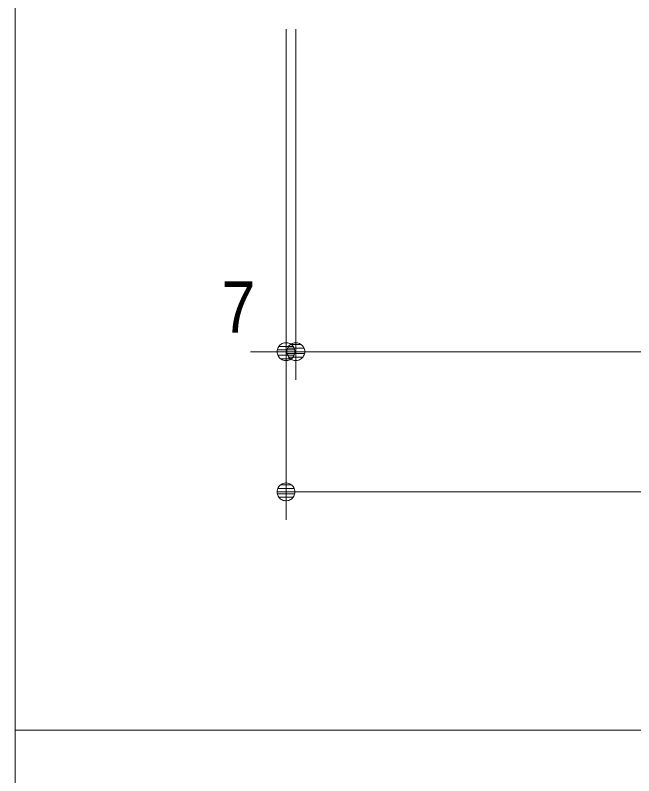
# Model space of a CAD drawing. Units: millimetres, scale not verified. Extents: x -6062 to 6062, y -3045 to 3045.
# Drawn here: x -5788 to -5347, y -2502 to -1960 of the extents above; entities that cross this region are included whole.
import ezdxf
from ezdxf.enums import TextEntityAlignment as Align

# ---------------------------------------------------------------- set-up
doc = ezdxf.new("R2010")
doc.units = ezdxf.units.MM
doc.header["$LTSCALE"] = 20
for name, color, linetype, lineweight in [('0-0_1図面枠', 7, 'Continuous', 9), ('0-2_2寸法-1', 7, 'Continuous', 9), ('0-3_0', 7, 'Continuous', 9), ('0-5_2寸法-2', 7, 'Continuous', 9)]:
    doc.layers.add(name, color=color, linetype=linetype, lineweight=lineweight)
doc.styles.add('ＭＳ Ｐゴシック', font='')
doc.styles.get('ＭＳ Ｐゴシック').set_extended_font_data('MS PGothic')

# ---------------------------------------------------------------- blocks, each defined once
blk = doc.blocks.new('グループ-2')
at = {"layer": '0-0_1図面枠'}
blk.add_line((-80000, -49400), (80000, -49400), dxfattribs=at)
blk.add_lwpolyline([(-80000, 55400), (80000, 55400), (80000, -55400), (-80000, -55400)], close=True, dxfattribs=at)
blk = doc.blocks.new('図面枠')
at = {"layer": '0-0_1図面枠'}
blk.add_blockref('グループ-2', (0, 0), dxfattribs=at)
blk = doc.blocks.new('_Dot')
at = {"layer": '0-3_0'}
for p, q in [((-10, 0), (-20, 0)), ((9.78, 2), (-9.78, 2)), ((7.99, 6), (-7.99, 6)), ((9.16, -3.98), (-9.16, -3.98)), ((6, -7.98), (-6, -7.98))]:
    blk.add_line(p, q, dxfattribs=at)
for points in [[(10, 0), (9.92, 1.25), (9.69, 2.49), (9.3, 3.68), (8.76, 4.82), (8.09, 5.88), (7.29, 6.85), (6.37, 7.71), (5.36, 8.44), (4.26, 9.05), (3.09, 9.51), (1.87, 9.82), (0.63, 9.98), (-0.63, 9.98), (-1.87, 9.82), (-3.09, 9.51), (-4.26, 9.05), (-5.36, 8.44), (-6.37, 7.71), (-7.29, 6.85), (-8.09, 5.88), (-8.76, 4.82), (-9.3, 3.68), (-9.69, 2.49), (-9.92, 1.25), (-10, 0), (0, 0)], [(-10, 0), (-9.92, -1.25), (-9.69, -2.49), (-9.3, -3.68), (-8.76, -4.82), (-8.09, -5.88), (-7.29, -6.85), (-6.37, -7.71), (-5.36, -8.44), (-4.26, -9.05), (-3.09, -9.51), (-1.87, -9.82), (-0.63, -9.98), (0.63, -9.98), (1.87, -9.82), (3.09, -9.51), (4.26, -9.05), (5.36, -8.44), (6.37, -7.71), (7.29, -6.85), (8.09, -5.88), (8.76, -4.82), (9.3, -3.68), (9.69, -2.49), (9.92, -1.25), (10, 0), (0, 0)]]:
    blk.add_lwpolyline(points, close=True, dxfattribs=at)

msp = doc.modelspace()

# ---------------------------------------------------------------- linework, layer by layer
at = {"layer": '0-2_2寸法-1'}
for p, q in [((-5587.5, -1970), (-5587.5, -2220)), ((-5574.79, -2200), (-4424.21, -2200)), ((-5594.5, -2220), (-5594.5, -2320)), ((-841.21, -2300), (-5581.79, -2300))]:
    msp.add_line(p, q, dxfattribs=at)
at = {"layer": '0-5_2寸法-2'}
for p, q in [((-5594.5, -1970), (-5594.5, -2220)), ((-5587.5, -1970), (-5587.5, -2220)), ((-5607.21, -2200), (-5619.92, -2200)), ((-5587.5, -2200), (-5594.5, -2200)), ((-5574.79, -2200), (-5562.08, -2200))]:
    msp.add_line(p, q, dxfattribs=at)

# ---------------------------------------------------------------- block references
at = {"layer": '0-0_1図面枠', "xscale": 0.05, "yscale": 0.05}
msp.add_blockref('図面枠', (-1787.5, 0), dxfattribs=at)
at = {"layer": '0-2_2寸法-1', "xscale": 0.6356201, "yscale": 0.6356201, "rotation": 180}
for p in [(-5587.5, -2200), (-5594.5, -2300)]:
    msp.add_blockref('_Dot', p, dxfattribs=at)
at = {"layer": '0-5_2寸法-2', "xscale": 0.6356201, "yscale": 0.6356201}
msp.add_blockref('_Dot', (-5594.5, -2200), dxfattribs=at)
at = {"layer": '0-5_2寸法-2', "xscale": 0.6356201, "yscale": 0.6356201, "rotation": 180}
msp.add_blockref('_Dot', (-5587.5, -2200), dxfattribs=at)

# ---------------------------------------------------------------- texts
at = {"layer": '0-5_2寸法-2', "style": 'ＭＳ Ｐゴシック', "width": 0.9}
msp.add_text('7', height=36.66, dxfattribs=at).set_placement((-5640.4, -2197.52), align=Align.BOTTOM_LEFT)

doc.saveas('drawing.dxf')
